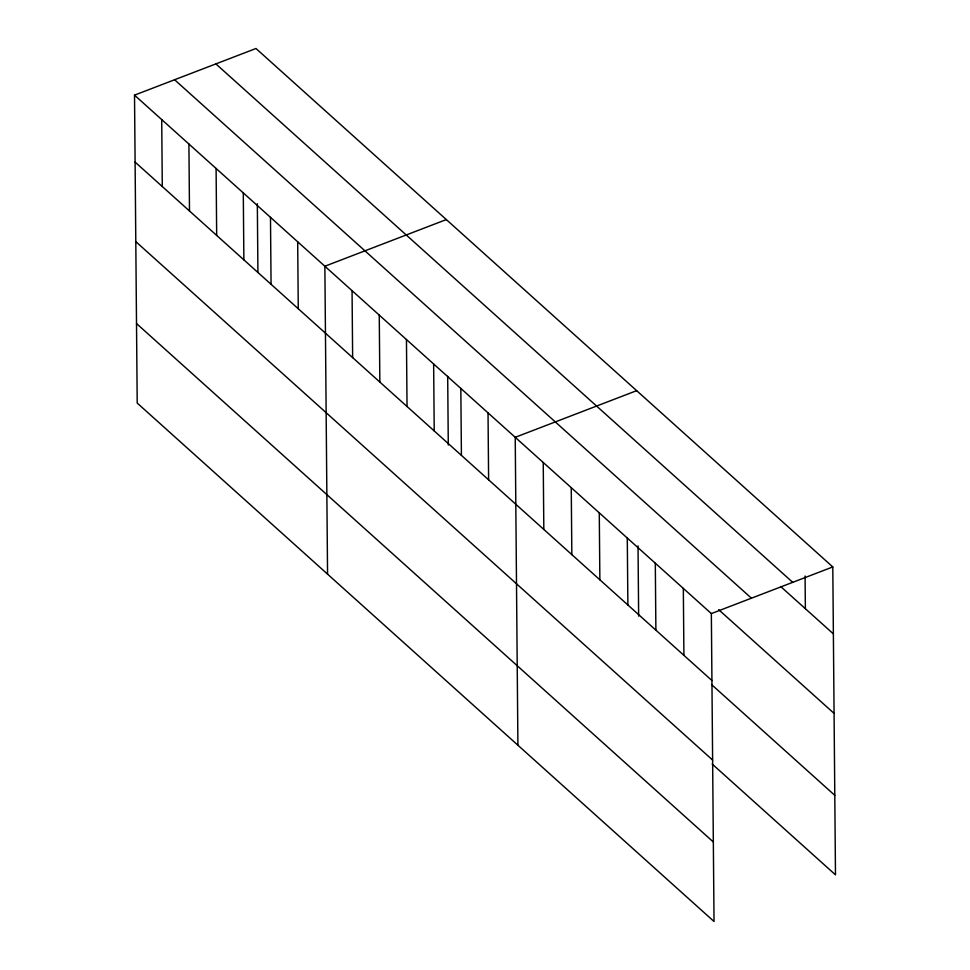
<?xml version="1.0" encoding="UTF-8"?>
<svg xmlns="http://www.w3.org/2000/svg" width="970" height="970" viewBox="0 0 970 970"><rect width="100%" height="100%" fill="white"/><g stroke="black" fill="none" stroke-linecap="round" stroke-linejoin="round"><path stroke-width="1.45" d="M134.515 95.145L711.349 613.586L714.029 921.5L137.206 403.059L134.515 95.145L255.971 48.5L832.793 566.941L835.485 874.855L712.21 764.057M446.321 219.584L324.865 266.229L327.557 574.143M636.672 390.667L515.228 437.312L517.907 745.227M711.349 613.586L832.793 566.941M215.886 63.899L792.72 582.327M780.704 586.547L833.388 633.883M174.6 79.758L751.423 598.187M718.649 609.657L834.079 713.399M135.097 162.099L711.931 680.528M711.519 684.541L834.794 795.339M135.788 241.615L712.623 760.056M136.503 323.543L713.338 841.984M805.076 575.974L805.367 608.699M683.329 588.402L683.911 655.356M655.308 563.218L655.89 630.173M638.03 545.916L638.648 616.144M627.287 538.047L627.881 604.989M599.278 512.863L599.86 579.805M571.257 487.68L571.839 554.622M543.236 462.496L543.818 529.45M488.031 412.88L488.613 479.823M460.835 388.436L461.417 455.379M447.691 376.287L448.286 445.06M433.638 363.992L434.22 430.947M406.454 339.548L407.036 406.503M379.258 315.117L379.84 382.059M352.061 290.673L352.643 357.615M297.681 241.797L298.263 308.739M270.484 217.353L271.066 284.295M257.329 203.748L257.923 272.509M243.288 192.909L243.87 259.863M216.092 168.465L216.674 235.419M188.907 144.033L189.489 210.975M161.711 119.589L162.293 186.531"/></g></svg>
